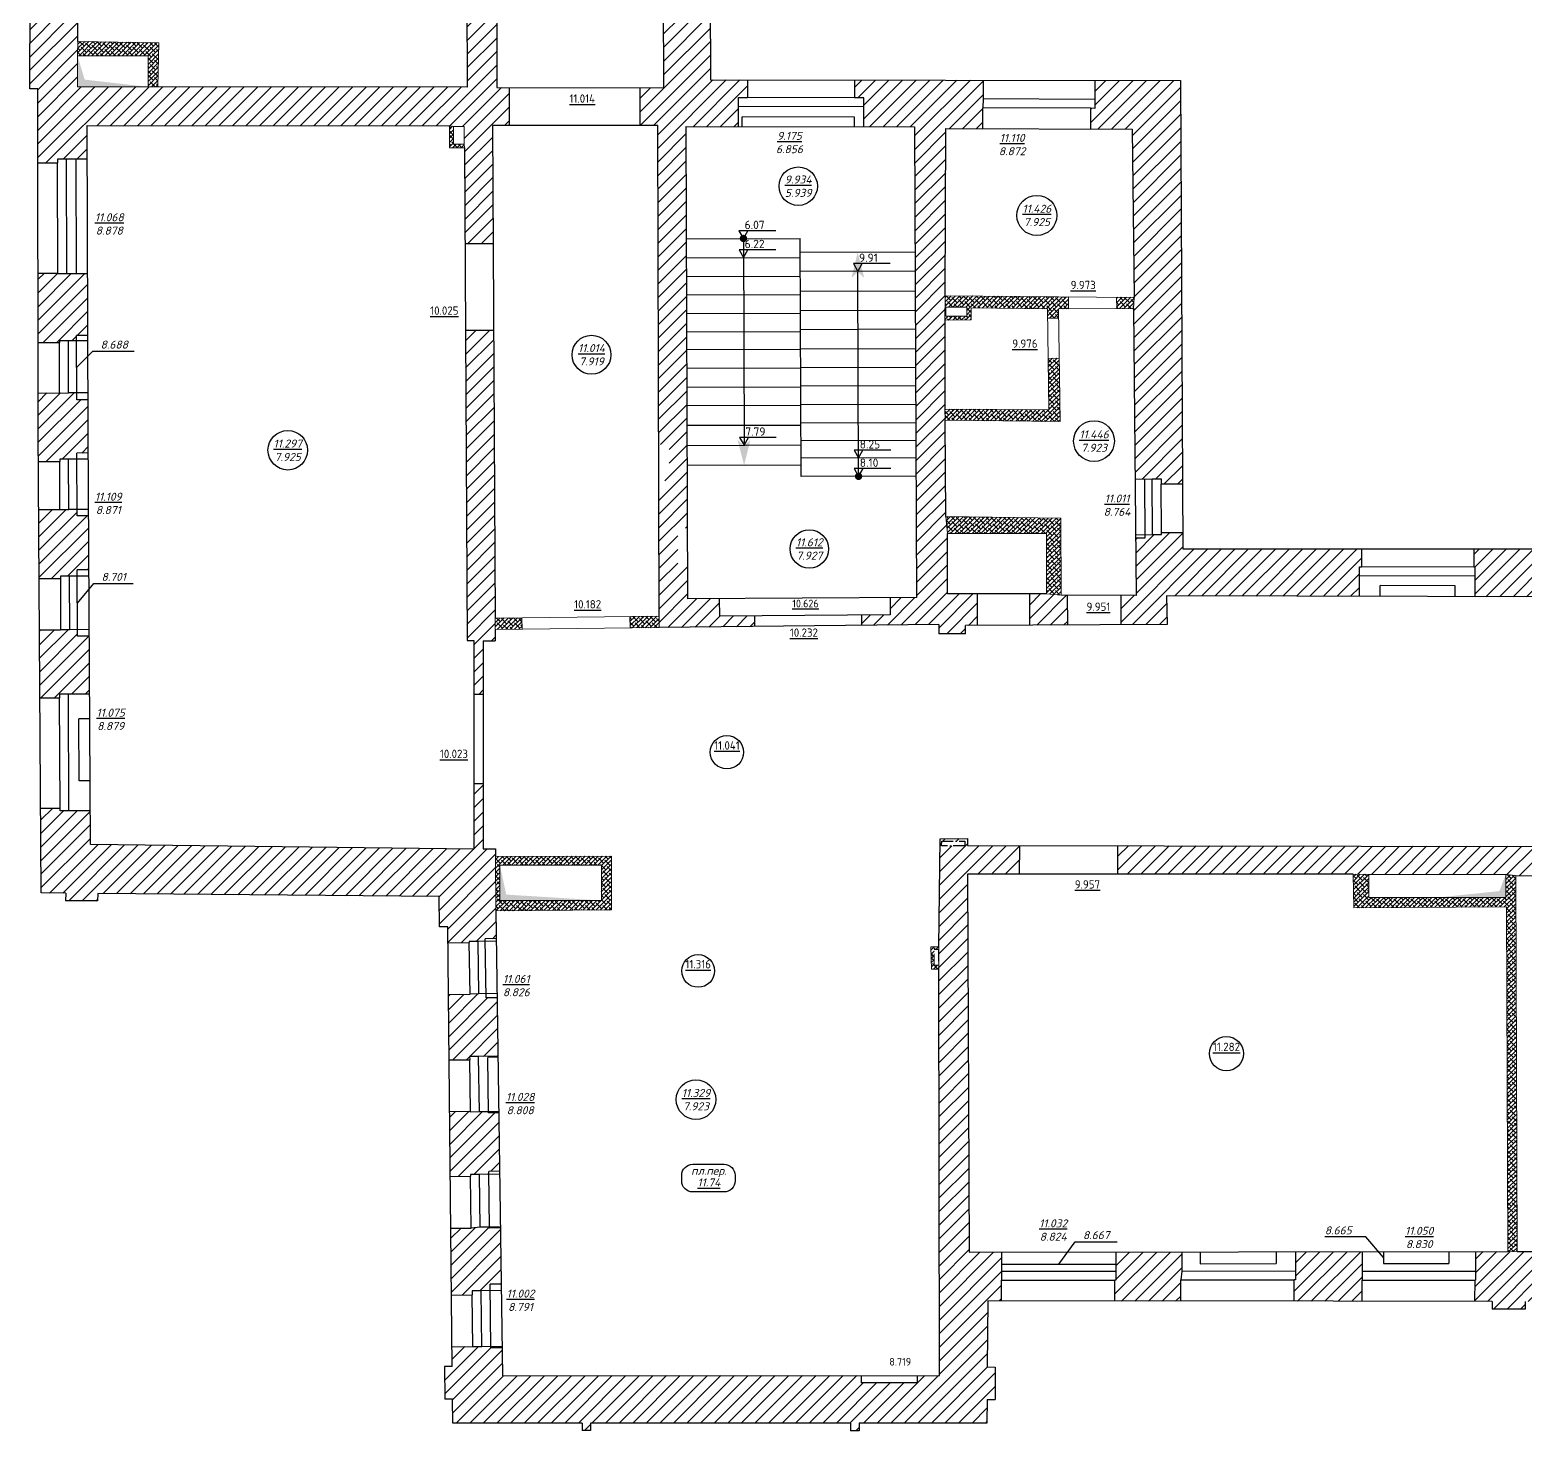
# Model space of a CAD drawing. Header units: millimetres. Extents: x 906648 to 969556, y 1626901 to 1670974.
# Drawn here: x 906648 to 930011, y 1626901 to 1648894 of the extents above; entities that cross this region are included whole.
import ezdxf
from ezdxf.enums import TextEntityAlignment as Align

# ---------------------------------------------------------------- set-up
doc = ezdxf.new("R2010")
doc.units = ezdxf.units.MM
doc.linetypes.add('ACAD_ISO10W100', pattern=[18, 12, -3, 0, -3])
doc.layers.add('демонтаж', color=7, linetype='Continuous', lineweight=9)
for name, color, linetype in [('Контур', 7, 'Continuous'), ('Отметки', 7, 'Continuous'), ('Рама', 121, 'Continuous'), ('Штриховка', 252, 'Continuous')]:
    doc.layers.add(name, color=color, linetype=linetype)
doc.styles.add('CIFRY', font='ROMANT.shx', dxfattribs={"oblique": 15, "height": 125})
doc.styles.add('ISOCPEUR', font='isocpeur.ttf', dxfattribs={"width": 0.95})
doc.dimstyles.new('GENPLAN_isoc', dxfattribs={"dimscale": 0.1, "dimtxt": 1.3, "dimasz": 0.3, "dimexe": 0.4, "dimexo": 0, "dimgap": 0.4, "dimtad": 1, "dimdec": 0, "dimlfac": 1000, "dimzin": 0, "dimtxsty": 'ISOCPEUR', "dimblk1": 'OBLIQUE', "dimblk2": 'OBLIQUE', "dimsah": 1, "dimcen": -1, "dimaunit": 1, "dimadec": 3, "dimazin": 0, "dimtfac": 0.75, "dimtdec": 0, "dimtix": 1, "dimtmove": 1, "dimatfit": 3, "dimldrblk": 'NONE', "dimfxl": 1, "dimtvp": 0.6, "dimarcsym": 0})

# ---------------------------------------------------------------- blocks, each defined once
blk = doc.blocks.new('_Oblique')
at = {"color": 0, "linetype": 'ByBlock', "lineweight": -2}
blk.add_line((-0.5, -0.5), (0.5, 0.5), dxfattribs=at)
blk = doc.blocks.new('S1')
at = {"color": 0, "const_width": 0.75}
blk.add_lwpolyline([(-0.375, 0, 1), (0.375, 0, 1)], format="xyb", close=True, dxfattribs=at)
blk = doc.blocks.new('*U521')
at = {"layer": 'Штриховка'}
blk.add_lwpolyline([(0, 0), (-2.691, -1.8)], dxfattribs=at)
blk.add_solid([(-2.945, -1.969), (-2.561, -1.832), (-2.671, -1.667), (-2.691, -1.8)], dxfattribs=at)
at = {"layer": 'Штриховка', "xscale": 0.07662220042706858, "yscale": 0.07662220042706858, "zscale": 0.07662220042706858, "rotation": 2.321111667442964}
blk.add_blockref('S1', (0, 0), dxfattribs=at)
blk = doc.blocks.new('*U520')
at = {"layer": 'Штриховка'}
blk.add_lwpolyline([(0, 0), (2.652, 1.776)], dxfattribs=at)
blk.add_solid([(2.905, 1.946), (2.522, 1.808), (2.632, 1.643), (2.652, 1.776)], dxfattribs=at)
at = {"layer": 'Штриховка', "xscale": 0.07662220042706859, "yscale": 0.07662220042706859, "zscale": 0.07662220042706859, "rotation": 182.3556666481823}
blk.add_blockref('S1', (0, 0), dxfattribs=at)

msp = doc.modelspace()

# ---------------------------------------------------------------- hatches: boundary and pattern name
at = {"ltscale": 0.03, "true_color": 0xcd2027, "transparency": 33554610}
h = msp.add_hatch(dxfattribs=at)
h.set_pattern_fill('ANSI38', color=242, scale=15)
h.paths.add_polyline_path([(908662, 1648692), (907396, 1648715), (907392, 1648489), (908494, 1648489), (908494, 1648004), (908646, 1648006)])
h = msp.add_hatch(dxfattribs=at)
h.set_pattern_fill('ANSI38', color=242, scale=15)
h.paths.add_polyline_path([(913265, 1647387), (913202, 1647398), (913202, 1647052), (913437, 1647053), (913432, 1647110), (913265, 1647110)])
h = msp.add_hatch(dxfattribs=at)
h.set_pattern_fill('ANSI38', color=242, scale=15)
h.paths.add_polyline_path([(923902, 1644717), (923628, 1644719), (923629, 1644542), (923894, 1644542)])
h.paths.add_polyline_path([(922876, 1644725), (920950, 1644740), (920946, 1644361), (921356, 1644366), (921358, 1644552), (922547, 1644539), (922549, 1644391), (922722, 1644394), (922720, 1644540), (922876, 1644540)])
h.paths.add_polyline_path([(921288, 1644565), (921288, 1644425), (920961, 1644425), (920961, 1644565)], flags=16)
h.paths.add_polyline_path([(922732, 1643767), (922558, 1643764), (922570, 1642960), (920946, 1642972), (920947, 1642798), (922746, 1642777)])
h.paths.add_polyline_path([(922755, 1641266), (920960, 1641294), (920985, 1641027), (922535, 1641027), (922535, 1640084), (922760, 1640066)])
h = msp.add_hatch(dxfattribs=at)
h.set_pattern_fill('ANSI38', color=242, scale=15)
h.paths.add_polyline_path([(914336, 1639713), (913916, 1639708), (913920, 1639531), (914338, 1639536)])
h.paths.add_polyline_path([(916478, 1639737), (916023, 1639732), (916025, 1639554), (916480, 1639559)])
h = msp.add_hatch(dxfattribs=at)
h.set_pattern_fill('ANSI38', color=242, scale=15)
h.paths.add_polyline_path([(915737, 1635990), (913923, 1635982), (913931, 1635135), (915736, 1635149)])
h.paths.add_polyline_path([(915581, 1635850), (915581, 1635297), (913991, 1635297), (913991, 1635850)], flags=16)
h = msp.add_hatch(dxfattribs=at)
h.set_pattern_fill('ANSI38', color=242, scale=15)
h.paths.add_polyline_path([(929865, 1635687), (929710, 1635705), (929710, 1635343), (927571, 1635343), (927571, 1635705), (927325, 1635710), (927335, 1635184), (929721, 1635197), (929741, 1629815), (929885, 1629812)])
h = msp.add_hatch(dxfattribs=at)
h.set_pattern_fill('ANSI38', color=242, scale=15)
h.paths.add_polyline_path([(920849, 1634575), (920727, 1634575), (920735, 1634226), (920852, 1634226)])
h.paths.add_polyline_path([(920777, 1634532), (920846, 1634532), (920846, 1634286), (920777, 1634286)], flags=16)
at = {"layer": 'Штриховка', "ltscale": 0.03}
h = msp.add_hatch(dxfattribs=at)
h.set_pattern_fill('_USER', color=256, scale=150, angle=45, pattern_type=0)
h.set_pattern_definition([(45, (0, 0), (-106.066017, 106.066017), [])])
h.paths.add_polyline_path([(969476, 1656429), (969473, 1657383), (969180, 1657383), (969180, 1657345), (969040, 1657344), (968768, 1657343), (968774, 1655852), (968772, 1655703), (968775, 1654844), (969058, 1654845), (969483, 1654847)])
h.paths.add_polyline_path([(922857, 1640066), (922760, 1640066), (922535, 1640084), (922270, 1640084), (922270, 1639597), (922859, 1639600)])
h.paths.add_polyline_path([(913921, 1661366), (913465, 1661364), (913472, 1657161), (913466, 1657049), (913466, 1656271), (913471, 1656093), (913476, 1650757), (913942, 1650757), (913943, 1656362)])
h.paths.add_polyline_path([(907392, 1657088), (907098, 1657088), (906958, 1657088), (906958, 1657146), (906680, 1657147), (906679, 1655622), (906675, 1654748), (906958, 1654746), (906958, 1654806), (907098, 1654806), (907392, 1654806), (907391, 1656116), (907391, 1656255)])
h.paths.add_polyline_path([(947575, 1636091), (943026, 1636110), (943024, 1635651), (945263, 1635647), (945433, 1635615), (946644, 1635615), (946839, 1635643), (947573, 1635641)])
h.paths.add_polyline_path([(947317, 1629336), (947317, 1629476), (947318, 1629780), (946827, 1629782), (946690, 1629781), (946190, 1629783), (946189, 1629457), (946189, 1629317), (946169, 1629317), (946169, 1629009), (946464, 1629009), (946464, 1628873), (946984, 1628873), (946984, 1629009), (947317, 1629009)])
h.paths.add_polyline_path([(941554, 1629480), (941554, 1629340), (941567, 1629340), (941566, 1629012), (940494, 1629015), (940494, 1629341), (940495, 1629481), (940495, 1629799), (940917, 1629799), (941058, 1629799), (941058, 1629799), (941555, 1629798)])
h.paths.add_polyline_path([(941483, 1636117), (940539, 1636121), (940537, 1635664), (940923, 1635663), (941061, 1635655), (941481, 1635655)])
h.paths.add_polyline_path([(930218, 1629812), (929885, 1629812), (929741, 1629815), (929235, 1629814), (929235, 1629509), (929236, 1629369), (929228, 1629369), (929227, 1629035), (929495, 1629035), (929495, 1628916), (930010, 1628915), (930011, 1629034), (930293, 1629034), (930294, 1629362), (930217, 1629362), (930217, 1629502)])
h.paths.add_polyline_path([(936784, 1636134), (932017, 1636140), (932016, 1635675), (935321, 1635657), (935461, 1635676), (939003, 1635668), (939004, 1636128), (938067, 1636132), (937374, 1636133), (937374, 1635956), (936784, 1635957)])
h.paths.add_polyline_path([(935919, 1629805), (935453, 1629805), (935314, 1629802), (934887, 1629803), (934886, 1629493), (934886, 1629353), (934886, 1629030), (935918, 1629029), (935919, 1629500)])
h.paths.add_polyline_path([(930472, 1636142), (923648, 1636151), (923647, 1635709), (927325, 1635710), (927571, 1635705), (929710, 1635705), (929865, 1635687), (930470, 1635683)])
h.paths.add_polyline_path([(933070, 1640484), (933070, 1640788), (931974, 1640788), (931974, 1640486), (932049, 1640486), (932049, 1640346), (932048, 1640033), (933067, 1640030), (933068, 1640344)])
h.paths.add_polyline_path([(930278, 1640352), (930278, 1640492), (930293, 1640491), (930293, 1640788), (929210, 1640788), (929210, 1640502), (929231, 1640502), (929231, 1640362), (929230, 1640042), (930277, 1640039)])
h.paths.add_polyline_path([(927424, 1640508), (927456, 1640508), (927456, 1640788), (924664, 1640788), (924663, 1641040), (924331, 1641038), (924331, 1641012), (924191, 1641011), (924075, 1641010), (924075, 1640963), (923925, 1640962), (923933, 1640060), (923700, 1640061), (923698, 1639604), (924420, 1639607), (924409, 1640057), (927423, 1640047), (927424, 1640368)])
h.paths.add_polyline_path([(920960, 1641294), (920947, 1642798), (920946, 1642972), (920946, 1644361), (920950, 1644740), (920960, 1647355), (921539, 1647352), (921540, 1647676), (921541, 1647816), (921541, 1648107), (919533, 1648109), (919532, 1647834), (919679, 1647834), (919679, 1647694), (919678, 1647380), (920472, 1647378), (920503, 1640029), (920089, 1640027), (920091, 1639757), (919645, 1639754), (919646, 1639594), (920849, 1639607), (920849, 1639464), (921267, 1639464), (921267, 1639592), (921457, 1639593), (921457, 1640084), (920985, 1640084), (920985, 1641027)])
h.paths.add_polyline_path([(924626, 1648102), (923290, 1648104), (923289, 1647808), (923288, 1647668), (923227, 1647669), (923226, 1647344), (923873, 1647341), (923902, 1644717), (923894, 1644542), (923917, 1641879), (924067, 1641880), (924184, 1641881), (924324, 1641882), (924324, 1641797), (924659, 1641799)])
h.paths.add_polyline_path([(917719, 1647838), (917862, 1647838), (917863, 1648112), (917285, 1648113), (917279, 1649108), (916969, 1649106), (916969, 1649073), (916829, 1649073), (916550, 1649072), (916552, 1647987), (916185, 1647989), (916184, 1647399), (916462, 1647399), (916473, 1642417), (916635, 1642417), (916635, 1641981), (916570, 1641981), (916571, 1641658), (916474, 1641658), (916478, 1639737), (916480, 1639559), (917975, 1639576), (917974, 1639744), (917421, 1639740), (917420, 1640010), (916926, 1640007), (916924, 1640534), (916773, 1640534), (916771, 1641113), (916922, 1641113), (916903, 1647386), (917718, 1647385), (917718, 1647698)])
h.paths.add_polyline_path([(913894, 1644204), (913453, 1644202), (913479, 1639357), (913586, 1639357), (913585, 1638521), (913731, 1638521), (913731, 1639354), (913920, 1639354), (913920, 1639531), (913916, 1639708)])
h.paths.add_polyline_path([(914141, 1647995), (913942, 1647995), (913942, 1649379), (913478, 1649379), (913479, 1648002), (908646, 1648006), (907392, 1648004), (907398, 1648715), (907398, 1649129), (907099, 1649129), (906959, 1649129), (906959, 1649154), (906653, 1649155), (906648, 1647974), (906770, 1647973), (906772, 1646816), (907080, 1646817), (907080, 1646875), (907220, 1646875), (907546, 1646876), (907544, 1647402), (913202, 1647398), (913265, 1647387), (913432, 1647387), (913432, 1647110), (913437, 1647053), (913445, 1645558), (913888, 1645560), (913879, 1647403), (914140, 1647403)])
h.paths.add_polyline_path([(907551, 1645086), (907225, 1645085), (907085, 1645085), (907085, 1645095), (906774, 1645094), (906776, 1644013), (907109, 1644014), (907109, 1644038), (907249, 1644038), (907378, 1644038), (907377, 1644120), (907554, 1644120)])
h.paths.add_polyline_path([(907558, 1643118), (907381, 1643117), (907380, 1643224), (907251, 1643224), (906777, 1643223), (906778, 1642648), (906781, 1642152), (907114, 1642154), (907114, 1642189), (907254, 1642189), (907382, 1642190), (907382, 1642285), (907561, 1642286), (907559, 1642637)])
h.paths.add_polyline_path([(907576, 1639427), (907394, 1639426), (907394, 1639526), (907268, 1639526), (907128, 1639525), (906797, 1639523), (906804, 1638462), (907110, 1638464), (907110, 1638518), (907250, 1638518), (907581, 1638520)])
h.paths.add_polyline_path([(913923, 1635982), (913923, 1636103), (913730, 1636103), (913730, 1637125), (913584, 1637125), (913583, 1636100), (907594, 1636170), (907591, 1636697), (907259, 1636696), (907119, 1636695), (907119, 1636740), (906814, 1636738), (906822, 1635415), (907208, 1635412), (907207, 1635294), (907707, 1635290), (907708, 1635407), (913044, 1635359), (913049, 1634887), (913181, 1634888), (913184, 1634635), (913513, 1634639), (913513, 1634655), (913653, 1634657), (913763, 1634659), (913763, 1634699), (913937, 1634701), (913931, 1635135)])
h.paths.add_polyline_path([(913950, 1633777), (913775, 1633775), (913774, 1633840), (913664, 1633838), (913525, 1633832), (913191, 1633829), (913201, 1632806), (913520, 1632809), (913519, 1632858), (913659, 1632860), (913962, 1632864)], flags=17)
h.paths.add_polyline_path([(913975, 1631983), (913813, 1631980), (913674, 1631993), (913531, 1631991), (913531, 1632005), (913209, 1632002), (913218, 1630988), (913534, 1630991), (913534, 1631015), (913674, 1631017), (913819, 1631019), (913818, 1631067), (913987, 1631069)], flags=17)
h.paths.add_polyline_path([(913999, 1630183), (913830, 1630181), (913685, 1630193), (913545, 1630182), (913226, 1630179), (913236, 1629133), (913560, 1629136), (913559, 1629200), (913699, 1629202), (913841, 1629204), (913840, 1629303), (914012, 1629305)], flags=17)
h.paths.add_polyline_path([(917255, 1653126), (916965, 1653124), (916965, 1653077), (916825, 1653077), (916540, 1653076), (916545, 1650812), (916824, 1650813), (916964, 1650808), (917269, 1650809)])
h.paths.add_polyline_path([(917237, 1657130), (916955, 1657129), (916955, 1657093), (916815, 1657093), (916530, 1657092), (916536, 1654837), (916821, 1654838), (916961, 1654838), (916961, 1654802), (917245, 1654804), (917239, 1655802)])
h.paths.add_polyline_path([(917233, 1660954), (917231, 1661152), (916945, 1661150), (916945, 1661129), (916805, 1661128), (916520, 1661128), (916526, 1658830), (916811, 1658831), (916951, 1658831), (916951, 1658807), (917235, 1658808)])
h.paths.add_polyline_path([(917187, 1666884), (917180, 1670844), (915689, 1670861), (915686, 1670567), (915741, 1670567), (915740, 1670427), (915737, 1670133), (916466, 1670126), (916498, 1664456), (916499, 1664245), (916088, 1664253), (915549, 1664259), (915541, 1663793), (916513, 1663775), (916516, 1662880), (916801, 1662881), (916941, 1662881), (916941, 1662850), (917218, 1662852)])
h.paths.add_polyline_path([(914230, 1670581), (914272, 1670581), (914275, 1670876), (912895, 1670892), (912675, 1670893), (912673, 1670596), (912767, 1670595), (912766, 1670455), (912763, 1670161), (914226, 1670147), (914229, 1670441)])
h.paths.add_polyline_path([(911257, 1670610), (911274, 1670610), (911276, 1670902), (909680, 1670912), (909678, 1670620), (909739, 1670619), (909738, 1670479), (909735, 1670190), (911253, 1670176), (911256, 1670470)], flags=17)
h.paths.add_polyline_path([(908233, 1670633), (908250, 1670633), (908252, 1670921), (906707, 1670930), (906686, 1663368), (906686, 1662830), (906963, 1662830), (906963, 1662896), (907103, 1662896), (907397, 1662896), (907398, 1663880), (913178, 1663815), (913462, 1663815), (913462, 1663609), (913463, 1662702), (913915, 1662704), (913910, 1663822), (914151, 1663818), (914159, 1664275), (909057, 1664332), (908923, 1664345), (907410, 1664345), (907410, 1664736), (907399, 1664864), (907405, 1669057), (907259, 1669057), (907261, 1670212), (907406, 1670212), (908229, 1670204), (908232, 1670493)])
h.paths.add_polyline_path([(907396, 1661134), (907102, 1661134), (906962, 1661134), (906962, 1661215), (906684, 1661215), (906682, 1658788), (906960, 1658787), (906960, 1658840), (907100, 1658840), (907394, 1658840)])
h.paths.add_polyline_path([(907394, 1653061), (907100, 1653061), (906960, 1653061), (906960, 1653096), (906669, 1653097), (906660, 1650795), (906957, 1650794), (906957, 1650874), (907097, 1650874), (907396, 1650874)])
h.paths.add_polyline_path([(959749, 1653081), (959464, 1653080), (959020, 1653079), (959025, 1650885), (959319, 1650886), (959459, 1650888), (959755, 1650888)])
h.paths.add_polyline_path([(959738, 1657136), (959459, 1657135), (959011, 1657134), (959016, 1654827), (959459, 1654828), (959744, 1654829)])
h.paths.add_polyline_path([(959726, 1661156), (959418, 1661155), (959278, 1661151), (959004, 1661151), (959006, 1659479), (959007, 1658835), (959454, 1658836), (959733, 1658837)])
h.paths.add_polyline_path([(959707, 1670161), (960493, 1670160), (960493, 1670510), (960493, 1670650), (960502, 1670650), (960503, 1670967), (958995, 1670974), (959003, 1662822), (959274, 1662822), (959273, 1662885), (959413, 1662885), (959721, 1662886), (959718, 1663897), (960543, 1663892), (960547, 1664348), (959724, 1664358)])
h.paths.add_polyline_path([(963547, 1670954), (961946, 1670961), (961944, 1670648), (961975, 1670648), (961975, 1670508), (961975, 1670159), (963532, 1670158), (963532, 1670485), (963532, 1670625), (963546, 1670625)])
h.paths.add_polyline_path([(966578, 1670940), (964945, 1670947), (964944, 1670624), (964998, 1670624), (964998, 1670484), (964998, 1670157), (966576, 1670155), (966576, 1670482)])
h.paths.add_polyline_path([(969410, 1670927), (968044, 1670933), (968042, 1670481), (968042, 1670154), (968688, 1670154), (968724, 1664534), (968726, 1664253), (968318, 1664258), (961892, 1664332), (961889, 1663882), (962277, 1663879), (962283, 1662154), (962429, 1662155), (962431, 1661606), (962285, 1661605), (962296, 1658654), (962757, 1658655), (962738, 1663853), (965951, 1663825), (967812, 1663807), (968741, 1663799), (968742, 1663383), (969015, 1663384), (969155, 1663394), (969455, 1663394), (969453, 1663965)])
h.paths.add_polyline_path([(969460, 1661689), (969162, 1661688), (969162, 1661649), (969022, 1661648), (968750, 1661647), (968761, 1659072), (969033, 1659073), (969468, 1659074)])
h.paths.add_polyline_path([(969490, 1653177), (969204, 1653176), (969204, 1653052), (969064, 1653051), (968782, 1653050), (968790, 1650802), (969081, 1650803), (969221, 1650803), (969221, 1650759), (969501, 1650760)])
h.paths.add_polyline_path([(907566, 1641307), (907387, 1641306), (907386, 1641405), (907258, 1641404), (906786, 1641401), (906792, 1640326), (907124, 1640328), (907124, 1640362), (907264, 1640362), (907389, 1640363), (907389, 1640460), (907571, 1640461)])
h.paths.add_polyline_path([(960244, 1640004), (959868, 1639997), (959892, 1641471), (959901, 1641889), (959910, 1647342), (960297, 1647345), (960299, 1647949), (959763, 1647950), (959760, 1649086), (959464, 1649085), (959324, 1649085), (959029, 1649084), (959031, 1648099), (958549, 1648100), (958549, 1647793), (958607, 1647793), (958607, 1647653), (958607, 1647377), (959461, 1647377), (959439, 1641175), (959620, 1641174), (959618, 1640656), (959438, 1640657), (959437, 1640372), (959313, 1640372), (959329, 1639988), (959016, 1639984), (959019, 1639718), (958444, 1639711), (958446, 1639552), (960249, 1639573)])
h.paths.add_polyline_path([(956602, 1647793), (956685, 1647793), (956685, 1648101), (954625, 1648102), (954624, 1647777), (954677, 1647777), (954678, 1647637), (954678, 1647339), (955366, 1647340), (955404, 1643714), (955409, 1643211), (955429, 1641076), (955402, 1640879), (955402, 1639971), (953971, 1639971), (953750, 1639938), (953624, 1639941), (953626, 1639494), (955259, 1639502), (955259, 1639373), (955684, 1639373), (955684, 1639519), (956756, 1639531), (956754, 1639691), (956233, 1639685), (956230, 1639951), (955906, 1639947), (955844, 1645717), (955816, 1645720), (955804, 1647377), (956602, 1647377), (956602, 1647653)])
h.paths.add_polyline_path([(952989, 1647634), (952992, 1647774), (952992, 1648103), (951620, 1648104), (951685, 1641788), (951976, 1641791), (952116, 1641794), (952278, 1641794), (952278, 1641882), (952430, 1641882), (952425, 1643539), (952424, 1643717), (952418, 1645691), (952242, 1645690), (952238, 1646867), (952414, 1646867), (952412, 1647335), (952989, 1647336)])
h.paths.add_polyline_path([(952433, 1640952), (952119, 1640951), (951979, 1640951), (951979, 1640984), (951693, 1640981), (951696, 1640737), (948874, 1640748), (948873, 1640443), (948923, 1640443), (948923, 1640303), (948922, 1639985), (951685, 1639978), (951683, 1639484), (952803, 1639489), (952800, 1639961), (952437, 1639970)])
h.paths.add_polyline_path([(947141, 1640754), (946057, 1640758), (946056, 1640450), (946129, 1640450), (946129, 1640310), (946128, 1639991), (947139, 1639989), (947140, 1640307)])
h.paths.add_polyline_path([(944342, 1640314), (944342, 1640454), (944342, 1640454), (944343, 1640765), (943277, 1640768), (943276, 1640448), (943273, 1640308), (943272, 1639999), (943810, 1639997), (944341, 1639996)])
h.paths.add_polyline_path([(941514, 1640775), (940433, 1640779), (940432, 1640462), (940472, 1640462), (940472, 1640322), (940471, 1640007), (941489, 1640004), (941490, 1640314), (941490, 1640454)])
h.paths.add_polyline_path([(938703, 1640468), (938704, 1640785), (937992, 1640788), (937617, 1640788), (937617, 1640471), (937664, 1640471), (937664, 1640331), (937663, 1640016), (938699, 1640013), (938700, 1640328)])
h.paths.add_polyline_path([(935866, 1640336), (935864, 1640476), (935864, 1640788), (934807, 1640788), (934807, 1640479), (934860, 1640478), (934860, 1640338), (934859, 1640025), (935865, 1640021)])
h.paths.add_polyline_path([(944396, 1629789), (943340, 1629792), (943339, 1629475), (943339, 1629335), (943332, 1629007), (943435, 1629006), (944420, 1629007), (944420, 1629323), (944394, 1629323), (944395, 1629463)])
h.paths.add_polyline_path([(938718, 1629801), (937715, 1629803), (937715, 1629498), (937714, 1629027), (937930, 1629027), (937930, 1628898), (938463, 1628897), (938463, 1629021), (938717, 1629020), (938718, 1629343), (938718, 1629483)])
h.paths.add_polyline_path([(950059, 1629470), (950060, 1629771), (948988, 1629774), (948987, 1629471), (949009, 1629331), (949009, 1629011), (950059, 1629011)])
h.paths.add_polyline_path([(952827, 1629467), (952876, 1629467), (952877, 1629761), (951730, 1629765), (951729, 1629464), (951729, 1629013), (952827, 1629013), (952826, 1629327)], flags=17)
h.paths.add_polyline_path([(955659, 1635386), (955871, 1635386), (955871, 1635737), (955653, 1635737), (955658, 1636179), (955220, 1636189), (955220, 1636057), (949113, 1636084), (949111, 1635636), (954027, 1635622), (955182, 1635615), (955182, 1635233), (955215, 1635121), (955271, 1629754), (954560, 1629756), (954559, 1629461), (954596, 1629461), (954596, 1629321), (954596, 1629015), (954858, 1629015), (954858, 1628881), (954983, 1628883), (954999, 1627917), (954867, 1627915), (954876, 1627392), (955008, 1627394), (955015, 1627021), (956954, 1627008), (956953, 1626902), (957097, 1626901), (957097, 1627007), (961181, 1626978), (961181, 1626903), (961316, 1626902), (961316, 1626978), (963291, 1626964), (963289, 1627331), (963433, 1627332), (963430, 1627874), (963286, 1627873), (963284, 1628177), (962847, 1628175), (962705, 1628174), (962705, 1628157), (962527, 1628156), (962530, 1627711), (957776, 1627735), (957775, 1627620), (956244, 1627628), (956245, 1627743), (955717, 1627746)])
h.paths.add_polyline_path([(955676, 1635466), (955676, 1635682), (955827, 1635682), (955827, 1635466)], flags=16)
h.paths.add_polyline_path([(963274, 1630029), (962971, 1630028), (962971, 1630000), (962831, 1629999), (962686, 1629998), (962686, 1629988), (962515, 1629987), (962521, 1629023), (962700, 1629024), (962841, 1629009), (962981, 1629006), (963279, 1629008)], flags=17)
h.paths.add_polyline_path([(963264, 1631863), (962946, 1631861), (962946, 1631826), (962806, 1631825), (962502, 1631823), (962509, 1630835), (962825, 1630837), (963269, 1630840)], flags=17)
h.paths.add_polyline_path([(963254, 1633692), (962784, 1633689), (962658, 1633688), (962659, 1633593), (962490, 1633592), (962496, 1632735), (962667, 1632736), (962800, 1632706), (962940, 1632707), (962941, 1632652), (963260, 1632654)], flags=17)
h.paths.add_polyline_path([(969552, 1636585), (969107, 1636583), (968790, 1636581), (968794, 1636118), (962987, 1636081), (962974, 1637017), (962807, 1637015), (962821, 1636085), (962468, 1636088), (962477, 1635846), (962476, 1635714), (962484, 1634543), (962653, 1634544), (962779, 1634532), (963249, 1634534), (963248, 1634755), (963369, 1634756), (963366, 1635279), (963245, 1635279), (963245, 1635355), (968675, 1635387), (968676, 1635249), (969201, 1635252), (969200, 1635390), (969556, 1635392)])
h.paths.add_polyline_path([(969542, 1639412), (969229, 1639411), (969230, 1639383), (969090, 1639382), (968990, 1639381), (968991, 1639315), (968769, 1639313), (968777, 1638380), (969094, 1638382), (969234, 1638384), (969234, 1638328), (969546, 1638329)])
h.paths.add_polyline_path([(969536, 1641236), (969224, 1641235), (969224, 1641190), (969084, 1641188), (968976, 1641188), (968977, 1641120), (968756, 1641118), (968762, 1640267), (968983, 1640269), (968984, 1640203), (969083, 1640204), (969223, 1640205), (969224, 1640176), (969540, 1640177)])
h.paths.add_polyline_path([(969530, 1643084), (969188, 1643083), (969188, 1643051), (969048, 1643051), (968746, 1643050), (968746, 1642420), (968748, 1642137), (968969, 1642138), (968970, 1642059), (969078, 1642060), (969533, 1642061)])
h.paths.add_polyline_path([(969523, 1644984), (969214, 1644983), (969214, 1644937), (969074, 1644937), (968748, 1644937), (968747, 1643911), (969045, 1643912), (969185, 1643913), (969185, 1643890), (969527, 1643891)])
h.paths.add_polyline_path([(969512, 1648123), (969508, 1649142), (969227, 1649141), (969227, 1649059), (969087, 1649058), (968796, 1649057), (968800, 1647937), (962772, 1647946), (962771, 1649365), (962329, 1649364), (962334, 1647944), (962172, 1647944), (962176, 1647358), (962513, 1647361), (962512, 1647208), (962963, 1647206), (962963, 1647231), (962963, 1647347), (963153, 1647347), (966040, 1647343), (966220, 1647384), (968730, 1647384), (968730, 1646934), (968749, 1646747), (968749, 1646744), (969075, 1646744), (969215, 1646738), (969517, 1646739)])
h.paths.add_polyline_path([(962958, 1645887), (962506, 1645889), (962485, 1641912), (962495, 1641499), (962503, 1640042), (961948, 1640032), (961953, 1639593), (962768, 1639603), (962787, 1638366), (962955, 1638368), (962943, 1639241), (962938, 1639637)])
h.paths.add_polyline_path([(921604, 1627502), (921728, 1627501), (921732, 1628011), (921608, 1628012), (921615, 1629044), (921831, 1629043), (921831, 1629366), (921829, 1629506), (921829, 1629803), (921324, 1629802), (921296, 1635709), (922113, 1635709), (922114, 1636152), (921299, 1636154), (921299, 1636264), (920872, 1636260), (920849, 1634575), (920852, 1634226), (920861, 1627879), (920512, 1627879), (920512, 1627764), (919639, 1627763), (919639, 1627878), (914031, 1627875), (914025, 1628312), (913853, 1628310), (913711, 1628328), (913571, 1628326), (913571, 1628330), (913244, 1628327), (913247, 1628019), (913128, 1628017), (913133, 1627507), (913252, 1627508), (913255, 1627132), (915275, 1627133), (915276, 1627019), (915409, 1627019), (915409, 1627133), (919471, 1627134), (919471, 1627015), (919606, 1627015), (919606, 1627134), (921601, 1627134)])
h.paths.add_polyline_path([(920894, 1636150), (920896, 1636223), (921256, 1636226), (921256, 1636150)], flags=16)
h.paths.add_polyline_path([(924645, 1629510), (924645, 1629807), (923616, 1629805), (923616, 1629508), (923617, 1629368), (923602, 1629368), (923601, 1629041), (924629, 1629040), (924630, 1629370)])
h.paths.add_polyline_path([(927466, 1629812), (926422, 1629810), (926422, 1629513), (926423, 1629373), (926403, 1629373), (926403, 1629038), (927012, 1629037), (927466, 1629037), (927466, 1629366), (927467, 1629366), (927467, 1629506)])
h.paths.add_polyline_path([(933100, 1629338), (933100, 1629031), (932072, 1629032), (932073, 1629359), (932072, 1629359), (932073, 1629499), (932073, 1629808), (933101, 1629806), (933100, 1629497)])
h.paths.add_polyline_path([(962301, 1657288), (962762, 1657289), (962769, 1650704), (962324, 1650703)])

# ---------------------------------------------------------------- linework, layer by layer
at = {"layer": 'демонтаж', "ltscale": 0.03}
for p, q in [((907392, 1648489), (907396, 1648715)), ((908494, 1648004), (908646, 1648006)), ((913202, 1647398), (913265, 1647387)), ((913432, 1647110), (913437, 1647053)), ((920950, 1644740), (920946, 1644361)), ((923902, 1644717), (923894, 1644542)), ((920946, 1642972), (920947, 1642798)), ((920960, 1641294), (920985, 1641027)), ((922535, 1640084), (922760, 1640066)), ((913916, 1639708), (913920, 1639531)), ((916480, 1639559), (913920, 1639531)), ((916478, 1639737), (916480, 1639559)), ((913923, 1635982), (913931, 1635135)), ((927325, 1635710), (927571, 1635705)), ((929710, 1635705), (929865, 1635687)), ((920849, 1634575), (920852, 1634226)), ((929741, 1629815), (929885, 1629812))]:
    msp.add_line(p, q, dxfattribs=at)
at = {"layer": 'демонтаж', "ltscale": 15}
for p, q in [((908662, 1648692), (907398, 1648715)), ((908646, 1648006), (908662, 1648692)), ((913202, 1647052), (913202, 1647398)), ((913202, 1647052), (913437, 1647053)), ((923902, 1644717), (920950, 1644740)), ((922876, 1644725), (922876, 1644540)), ((923628, 1644719), (923629, 1644542)), ((921356, 1644366), (921358, 1644552)), ((922547, 1644539), (921358, 1644552)), ((922570, 1642960), (922547, 1644539)), ((922720, 1644540), (923894, 1644542)), ((922746, 1642777), (922720, 1644540)), ((920946, 1644361), (921356, 1644366)), ((922549, 1644391), (922722, 1644394)), ((922558, 1643764), (922732, 1643767)), ((920946, 1642972), (922570, 1642960)), ((920947, 1642798), (922746, 1642777)), ((922755, 1641266), (920960, 1641294)), ((922760, 1640066), (922755, 1641266)), ((920985, 1641027), (922535, 1641027)), ((922535, 1641027), (922535, 1640084)), ((916478, 1639737), (913916, 1639708)), ((914336, 1639713), (914338, 1639536)), ((916023, 1639732), (916025, 1639554)), ((913923, 1635982), (915737, 1635990)), ((915737, 1635990), (915736, 1635149)), ((927335, 1635184), (927325, 1635710)), ((929885, 1629812), (929865, 1635687)), ((915736, 1635149), (913931, 1635135)), ((929721, 1635197), (927335, 1635184)), ((929741, 1629815), (929721, 1635197)), ((920735, 1634226), (920727, 1634575)), ((920727, 1634575), (920849, 1634575)), ((920735, 1634226), (920852, 1634226))]:
    msp.add_line(p, q, dxfattribs=at)
for points in [[(907392, 1648489), (908494, 1648489), (908494, 1648004), (907392, 1648004)], [(913265, 1647387), (913432, 1647387), (913432, 1647110), (913265, 1647110)], [(920961, 1644565), (921288, 1644565), (921288, 1644425), (920961, 1644425)], [(913991, 1635850), (915581, 1635850), (915581, 1635297), (913991, 1635297)], [(927571, 1635705), (929710, 1635705), (929710, 1635343), (927571, 1635343)]]:
    msp.add_lwpolyline(points, close=True, dxfattribs=at)
at = {"layer": 'демонтаж', "linetype": 'ACAD_ISO10W100', "ltscale": 15}
msp.add_lwpolyline([(920777, 1634532), (920846, 1634532), (920846, 1634286), (920777, 1634286)], close=True, dxfattribs=at)
at = {"layer": 'Контур', "ltscale": 15}
for p, q in [((916552, 1647987), (916513, 1663775)), ((913943, 1656362), (913942, 1647995)), ((907398, 1648715), (907391, 1656116)), ((913471, 1656093), (913479, 1648002)), ((917239, 1655802), (917285, 1648113)), ((906648, 1647974), (906679, 1655622)), ((906770, 1647973), (906648, 1647974)), ((906778, 1642648), (906770, 1647973)), ((913479, 1648002), (908646, 1648006)), ((913942, 1647995), (916552, 1647987)), ((914140, 1647403), (914141, 1647995)), ((916184, 1647399), (916185, 1647989)), ((917285, 1648113), (924626, 1648102)), ((917863, 1648112), (917862, 1647838)), ((919533, 1648109), (919532, 1647834)), ((921541, 1648107), (921541, 1647816)), ((923290, 1648104), (923289, 1647808)), ((924626, 1648102), (924664, 1640788)), ((917718, 1647698), (917719, 1647838)), ((917719, 1647838), (917862, 1647838)), ((919679, 1647834), (919532, 1647834)), ((919679, 1647694), (919679, 1647834)), ((921541, 1647816), (921540, 1647676)), ((923289, 1647808), (923288, 1647668)), ((917718, 1647385), (917718, 1647698)), ((917779, 1647385), (917779, 1647537)), ((919533, 1647533), (917779, 1647537)), ((919533, 1647381), (919533, 1647533)), ((919678, 1647380), (919679, 1647694)), ((921539, 1647352), (921540, 1647676)), ((923226, 1647344), (923227, 1647669)), ((923288, 1647668), (923227, 1647669)), ((907559, 1642637), (907544, 1647402)), ((907544, 1647402), (913202, 1647398)), ((916462, 1647399), (913879, 1647403)), ((913879, 1647403), (913916, 1639708)), ((916478, 1639737), (916462, 1647399)), ((916926, 1640007), (916903, 1647386)), ((916903, 1647386), (920472, 1647378)), ((920472, 1647378), (920503, 1640029)), ((920950, 1644740), (920960, 1647355)), ((920960, 1647355), (923873, 1647341)), ((923873, 1647341), (923902, 1644717)), ((913437, 1647053), (913479, 1639357)), ((906772, 1646816), (907080, 1646817)), ((907220, 1646875), (907080, 1646875)), ((907080, 1646875), (907080, 1646817)), ((907546, 1646876), (907220, 1646875)), ((907374, 1645085), (907369, 1646876)), ((913445, 1645558), (913888, 1645560)), ((906774, 1645094), (907085, 1645095)), ((907085, 1645085), (907085, 1645095)), ((907225, 1645085), (907085, 1645085)), ((907551, 1645086), (907225, 1645085)), ((923894, 1644542), (923933, 1640060)), ((920946, 1644361), (920946, 1642972)), ((906776, 1644013), (907109, 1644014)), ((907249, 1644038), (907109, 1644038)), ((907109, 1644038), (907109, 1644014)), ((907555, 1644039), (907249, 1644038)), ((907554, 1644120), (907377, 1644120)), ((907381, 1643117), (907377, 1644120)), ((913453, 1644202), (913894, 1644204)), ((906777, 1643223), (907251, 1643224)), ((907557, 1643225), (907251, 1643224)), ((907558, 1643118), (907381, 1643117)), ((906822, 1635415), (906778, 1642648)), ((907594, 1636170), (907559, 1642637)), ((920960, 1641294), (920947, 1642798)), ((906781, 1642152), (907114, 1642154)), ((907254, 1642189), (907114, 1642189)), ((907114, 1642189), (907114, 1642154)), ((907561, 1642191), (907254, 1642189)), ((907561, 1642286), (907382, 1642285)), ((907387, 1641306), (907382, 1642285)), ((923917, 1641879), (924184, 1641881)), ((923917, 1641879), (924067, 1641880)), ((924075, 1640963), (924067, 1641880)), ((924184, 1641881), (924324, 1641882)), ((924324, 1641882), (924324, 1641797)), ((924659, 1641799), (924324, 1641797)), ((906786, 1641401), (907258, 1641404)), ((907566, 1641406), (907258, 1641404)), ((907566, 1641307), (907387, 1641306)), ((920985, 1640084), (920985, 1641027)), ((923925, 1641008), (924191, 1641011)), ((923925, 1640962), (924075, 1640963)), ((924191, 1641011), (924331, 1641012)), ((924663, 1641040), (924331, 1641038)), ((924331, 1641012), (924331, 1641038)), ((924664, 1640788), (937992, 1640788)), ((927456, 1640788), (927456, 1640508)), ((929210, 1640788), (929210, 1640502)), ((927424, 1640368), (927424, 1640508)), ((927424, 1640508), (927456, 1640508)), ((929231, 1640502), (929210, 1640502)), ((929231, 1640362), (929231, 1640502)), ((906792, 1640326), (907124, 1640328)), ((907264, 1640362), (907124, 1640362)), ((907124, 1640362), (907124, 1640328)), ((907571, 1640364), (907264, 1640362)), ((907571, 1640461), (907389, 1640460)), ((907394, 1639426), (907389, 1640460)), ((927423, 1640047), (927424, 1640368)), ((929230, 1640042), (929231, 1640362)), ((920503, 1640029), (916926, 1640007)), ((920089, 1640027), (920091, 1639757)), ((922535, 1640084), (920985, 1640084)), ((921457, 1639593), (921457, 1640084)), ((922270, 1639597), (922270, 1640084)), ((923933, 1640060), (922760, 1640066)), ((922857, 1640066), (922859, 1639600)), ((923698, 1639604), (923700, 1640061)), ((943810, 1639997), (924409, 1640057)), ((924409, 1640057), (924420, 1639607)), ((927744, 1640046), (927745, 1640216)), ((928918, 1640212), (927745, 1640216)), ((928918, 1640043), (928918, 1640212)), ((917420, 1640010), (917421, 1639740)), ((920849, 1639607), (916480, 1639559)), ((920091, 1639757), (917421, 1639740)), ((917975, 1639576), (917974, 1639744)), ((919646, 1639594), (919645, 1639754)), ((920849, 1639607), (920849, 1639464)), ((924420, 1639607), (921267, 1639592)), ((921267, 1639464), (921267, 1639592)), ((906797, 1639523), (907128, 1639525)), ((907268, 1639526), (907128, 1639525)), ((907576, 1639527), (907268, 1639526)), ((907576, 1639427), (907394, 1639426)), ((913479, 1639357), (913586, 1639357)), ((913586, 1639357), (913583, 1636100)), ((913731, 1639354), (913730, 1636103)), ((913731, 1639354), (913920, 1639354)), ((913920, 1639531), (913920, 1639354)), ((921267, 1639464), (920849, 1639464)), ((906804, 1638462), (907110, 1638464)), ((907250, 1638518), (907110, 1638518)), ((907110, 1638518), (907110, 1638464)), ((907581, 1638520), (907250, 1638518)), ((913585, 1638521), (913731, 1638521)), ((907583, 1638134), (907413, 1638133)), ((907418, 1637166), (907413, 1638133)), ((907588, 1637167), (907418, 1637166)), ((913584, 1637125), (913730, 1637125)), ((906814, 1636738), (907119, 1636740)), ((907119, 1636695), (907119, 1636740)), ((907259, 1636696), (907119, 1636695)), ((907591, 1636697), (907259, 1636696)), ((913583, 1636100), (907594, 1636170)), ((913730, 1636103), (913923, 1636103)), ((913923, 1636103), (913923, 1635982)), ((920849, 1634575), (920872, 1636260)), ((920872, 1636260), (921299, 1636264)), ((921299, 1636264), (921299, 1636154)), ((921299, 1636154), (938067, 1636132)), ((922113, 1635709), (922114, 1636152)), ((923647, 1635709), (923648, 1636151)), ((927325, 1635710), (921296, 1635709)), ((921296, 1635709), (921324, 1629802)), ((929865, 1635687), (935321, 1635657)), ((907208, 1635412), (906822, 1635415)), ((907208, 1635412), (907207, 1635294)), ((907708, 1635407), (907707, 1635290)), ((913044, 1635359), (907708, 1635407)), ((913049, 1634887), (913044, 1635359)), ((907707, 1635290), (907207, 1635294)), ((913931, 1635135), (914031, 1627875)), ((913181, 1634888), (913049, 1634887)), ((913247, 1628019), (913181, 1634888)), ((913653, 1634657), (913513, 1634655)), ((913513, 1634655), (913513, 1634639)), ((913937, 1634661), (913653, 1634657)), ((913937, 1634701), (913763, 1634699)), ((913775, 1633775), (913763, 1634699)), ((913184, 1634635), (913513, 1634639)), ((920861, 1627879), (920852, 1634226)), ((913191, 1633829), (913525, 1633832)), ((913664, 1633838), (913525, 1633832)), ((913949, 1633842), (913664, 1633838)), ((913950, 1633777), (913775, 1633775)), ((913201, 1632806), (913520, 1632809)), ((913659, 1632860), (913519, 1632858)), ((913519, 1632858), (913520, 1632809)), ((913962, 1632864), (913659, 1632860)), ((913963, 1632849), (913801, 1632847)), ((913813, 1631980), (913801, 1632847)), ((913209, 1632002), (913531, 1632005)), ((913531, 1631991), (913531, 1632005)), ((913696, 1631994), (913531, 1631991)), ((913974, 1631998), (913671, 1631994)), ((913975, 1631983), (913813, 1631980)), ((913218, 1630988), (913534, 1630991)), ((913674, 1631017), (913534, 1631015)), ((913534, 1631015), (913534, 1630991)), ((913988, 1631022), (913674, 1631017)), ((913987, 1631069), (913818, 1631067)), ((913830, 1630181), (913818, 1631067)), ((913226, 1630179), (913545, 1630182)), ((913685, 1630193), (913545, 1630182)), ((913999, 1630197), (913685, 1630193)), ((913999, 1630183), (913830, 1630181)), ((921324, 1629802), (929741, 1629815)), ((921829, 1629803), (921829, 1629506)), ((923616, 1629805), (923616, 1629508)), ((924645, 1629807), (924645, 1629510)), ((924933, 1629808), (924933, 1629623)), ((926121, 1629809), (926121, 1629625)), ((926422, 1629810), (926422, 1629513)), ((927466, 1629812), (927467, 1629506)), ((927798, 1629812), (927798, 1629628)), ((928818, 1629814), (928818, 1629630)), ((929235, 1629814), (929235, 1629509)), ((935314, 1629802), (929885, 1629812)), ((921829, 1629616), (923616, 1629619)), ((923616, 1629508), (923617, 1629368)), ((924645, 1629510), (924630, 1629370)), ((924933, 1629623), (926121, 1629625)), ((926422, 1629513), (926423, 1629373)), ((927467, 1629506), (927467, 1629366)), ((927798, 1629628), (928818, 1629630)), ((929235, 1629509), (929236, 1629369)), ((914012, 1629305), (913840, 1629303)), ((913853, 1628310), (913840, 1629303)), ((921829, 1629506), (921831, 1629366)), ((921831, 1629043), (921831, 1629366)), ((923601, 1629041), (923602, 1629368)), ((923617, 1629368), (923602, 1629368)), ((924629, 1629040), (924630, 1629370)), ((926403, 1629038), (926403, 1629373)), ((926423, 1629373), (926403, 1629373)), ((927466, 1629037), (927466, 1629366)), ((927467, 1629366), (927466, 1629366)), ((929227, 1629035), (929228, 1629369)), ((929236, 1629369), (929228, 1629369)), ((913236, 1629133), (913560, 1629136)), ((913699, 1629202), (913559, 1629200)), ((913559, 1629200), (913560, 1629136)), ((914013, 1629206), (913699, 1629202)), ((921615, 1629044), (921608, 1628012)), ((927012, 1629037), (921615, 1629044)), ((929495, 1629035), (927012, 1629037)), ((929495, 1629035), (929495, 1628916)), ((930010, 1628915), (929495, 1628916)), ((930011, 1629034), (930010, 1628915)), ((913244, 1628327), (913571, 1628330)), ((913571, 1628326), (913571, 1628330)), ((913711, 1628328), (913571, 1628326)), ((914025, 1628332), (913711, 1628328)), ((914025, 1628312), (913853, 1628310)), ((913247, 1628019), (913128, 1628017)), ((913128, 1628017), (913133, 1627507)), ((914031, 1627875), (920861, 1627879)), ((919639, 1627878), (919639, 1627763)), ((920512, 1627879), (920512, 1627764)), ((921608, 1628012), (921732, 1628011)), ((921732, 1628011), (921728, 1627501)), ((920512, 1627764), (919639, 1627763)), ((913252, 1627508), (913133, 1627507)), ((913255, 1627132), (913252, 1627508)), ((921604, 1627502), (921601, 1627134)), ((921604, 1627502), (921728, 1627501)), ((915275, 1627133), (913255, 1627132)), ((915275, 1627133), (915276, 1627019)), ((915409, 1627019), (915276, 1627019)), ((919471, 1627134), (915409, 1627133)), ((915409, 1627133), (915409, 1627019)), ((919471, 1627134), (919471, 1627015)), ((919606, 1627015), (919471, 1627015)), ((921601, 1627134), (919606, 1627134)), ((919606, 1627134), (919606, 1627015))]:
    msp.add_line(p, q, dxfattribs=at)
at = {"layer": 'Контур', "color": 252, "ltscale": 15}
for p, q in [((916909, 1645633), (918686, 1645638)), ((918697, 1641918), (918686, 1645638)), ((920480, 1645420), (918687, 1645415)), ((916910, 1645335), (918687, 1645340)), ((916910, 1645045), (918688, 1645050)), ((920481, 1645125), (918687, 1645119)), ((916911, 1644757), (918689, 1644762)), ((920483, 1644814), (918688, 1644809)), ((916912, 1644467), (918689, 1644472)), ((920484, 1644509), (918689, 1644504)), ((916913, 1644177), (918690, 1644182)), ((920486, 1644218), (918690, 1644212)), ((916914, 1643901), (918691, 1643906)), ((920486, 1643913), (918691, 1643907)), ((916915, 1643611), (918692, 1643616)), ((920487, 1643623), (918692, 1643617)), ((918693, 1643316), (916916, 1643311)), ((920489, 1643336), (918693, 1643330)), ((918694, 1643026), (916917, 1643021)), ((920490, 1643046), (918694, 1643040)), ((918695, 1642718), (916917, 1642713)), ((920491, 1642756), (918695, 1642750)), ((916918, 1642405), (918696, 1642411)), ((920492, 1642483), (918695, 1642478)), ((920494, 1642211), (918696, 1642205)), ((918697, 1642096), (916919, 1642091)), ((920495, 1641924), (918697, 1641918))]:
    msp.add_line(p, q, dxfattribs=at)
at = {"layer": 'Контур', "linetype": 'ACAD_ISO10W100', "ltscale": 15}
msp.add_lwpolyline([(920896, 1636223), (921256, 1636226), (921256, 1636150), (920894, 1636150)], close=True, dxfattribs=at)
at = {"layer": 'Отметки', "color": 0}
for points in [[(918302, 1645757), (917867, 1645757), (917727, 1645757), (917797, 1645636), (917867, 1645757)], [(918302, 1645459), (917868, 1645459), (917728, 1645459), (917798, 1645338), (917868, 1645459)], [(920089, 1645243), (919654, 1645243), (919515, 1645243), (919584, 1645122), (919654, 1645243)], [(918311, 1642529), (917877, 1642529), (917737, 1642529), (917807, 1642408), (917877, 1642529)], [(920099, 1642329), (919665, 1642329), (919525, 1642329), (919595, 1642208), (919665, 1642329)], [(920100, 1642042), (919666, 1642042), (919526, 1642042), (919596, 1641921), (919666, 1642042)]]:
    msp.add_lwpolyline(points, dxfattribs=at)
at = {"layer": 'Отметки', "color": 5, "ltscale": 0.03}
msp.add_lwpolyline([(917006, 1631179), (917495, 1631178, -0.414214), (917667, 1631006), (917667, 1630917, -0.414214), (917495, 1630745), (917006, 1630745, -0.414214), (916834, 1630917), (916834, 1631007, -0.414214)], format="xyb", close=True, dxfattribs=at)
at = {"layer": 'Отметки', "ltscale": 0.03}
for centre, radius in [((918653, 1646453), 300), ((922382, 1645997), 313), ((915423, 1643820), 304), ((910677, 1642329), 309), ((923275, 1642472), 318), ((918827, 1640787), 300), ((917539, 1637613, 11041), 261), ((917089, 1634197, 11316), 256), ((925344, 1632906, 11282), 267), ((917056, 1632187), 309)]:
    msp.add_circle(centre, radius, dxfattribs=at)
at = {"layer": 'Рама', "color": 1, "ltscale": 0.03}
for p, q in [((919532, 1647834), (917862, 1647838)), ((923289, 1647808), (921541, 1647816)), ((919679, 1647694), (917718, 1647698)), ((923227, 1647669), (921540, 1647676)), ((907085, 1645095), (907080, 1646817)), ((907225, 1645085), (907220, 1646875)), ((907111, 1643224), (907109, 1644014)), ((907251, 1643224), (907249, 1644038)), ((907118, 1641403), (907114, 1642154)), ((907258, 1641404), (907254, 1642189)), ((924191, 1641011), (924184, 1641881)), ((924331, 1641038), (924324, 1641797)), ((929210, 1640502), (927456, 1640508)), ((907124, 1640328), (907128, 1639525)), ((907264, 1640362), (907268, 1639526)), ((929231, 1640362), (927424, 1640368)), ((907119, 1636740), (907110, 1638464)), ((907259, 1636696), (907250, 1638518)), ((913664, 1633838), (913653, 1634657)), ((913525, 1633832), (913513, 1634639)), ((913531, 1632005), (913520, 1632809)), ((913671, 1631994), (913659, 1632860)), ((913545, 1630182), (913534, 1630991)), ((913685, 1630193), (913674, 1631017)), ((921829, 1629506), (923616, 1629508)), ((924645, 1629510), (926422, 1629513)), ((927467, 1629506), (929235, 1629509)), ((921831, 1629366), (923602, 1629368)), ((924630, 1629370), (926403, 1629373)), ((927466, 1629366), (929228, 1629369)), ((913571, 1628330), (913560, 1629136)), ((913711, 1628328), (913699, 1629202))]:
    msp.add_line(p, q, dxfattribs=at)
at = {"layer": 'Штриховка'}
for points in [[(907392, 1648489), (907392, 1648004), (907504, 1648117), (908494, 1648004)], [(913991, 1635850), (913991, 1635297), (914092, 1635389), (915581, 1635297)], [(929710, 1635705), (929710, 1635343), (929609, 1635444), (928641, 1635343)]]:
    msp.add_solid(points, dxfattribs=at)

# ---------------------------------------------------------------- block references
at = {"layer": 'Штриховка', "xscale": 999.9999999999999, "yscale": 999.9999999999999, "zscale": 999.9999999999999, "rotation": 56.39888888890255}
for name, p in [('*U521', (917797, 1645636)), ('*U520', (919596, 1641921))]:
    msp.add_blockref(name, p, dxfattribs=at)

# ---------------------------------------------------------------- texts
at = {"layer": 'Отметки', "ltscale": 0.03, "style": 'ISOCPEUR', "width": 0.95}
for s, p in [('%%u11.014', (915279, 1647822, 11014)), ('%%u9.973', (923106, 1644910, 9973)), ('%%u10.025', (913124, 1644510, 10025)), ('%%u9.976', (922195, 1643994, 9976)), ('%%u10.182', (915363, 1639923, 10182)), ('%%u9.951', (923344, 1639885, 9951)), ('%%u10.232', (918742, 1639481, 10232)), ('%%u11.041', (917540, 1637718, 11041)), ('%%u10.023', (913274, 1637587, 10023)), ('%%u9.957', (923172, 1635548, 9957)), ('%%u11.316', (917090, 1634302, 11316)), ('%%u11.282', (925345, 1633011, 11282))]:
    msp.add_text(s, height=130, dxfattribs=at).set_placement(p, align=Align.MIDDLE_CENTER)
at = {"layer": 'Отметки', "style": 'ISOCPEUR'}
for s, p in [('6.07', (917816, 1645784, 89)), ('6.22', (917817, 1645486, 89)), ('9.91', (919603, 1645270, 89)), ('7.79', (917826, 1642556, 89)), ('8.25', (919614, 1642356, 89)), ('8.10', (919615, 1642069, 89))]:
    msp.add_text(s, height=130, rotation=360, dxfattribs=at).set_placement(p)
at = {"layer": 'Отметки', "ltscale": 0.03, "style": 'ISOCPEUR', "width": 0.95}
for s, p in [('%%u10.626', (918561, 1639875, 10626)), ('8.719', (920077, 1628033, 8719))]:
    msp.add_text(s, height=120, dxfattribs=at).set_placement(p)
at = {"layer": 'Отметки', "ltscale": 0.03, "char_height": 125, "attachment_point": 5, "style": 'CIFRY'}
for s, insert, width in [('\\L9.175\\l\\P6.856', (918516, 1647135), 469.3), ('\\L11.110\\l\\P8.872', (921995, 1647103), 469.3), ('\\L9.934\\l\\P{\\C98;5.939}', (918653, 1646453), 481.65), ('\\L11.426\\l\\P{\\C98;7.925}', (922382, 1645997), 518.7), ('\\L11.068\\l\\P8.878', (907889, 1645863), 506.35), ('\\L11.014\\l\\P{\\C98;7.919}', (915423, 1643820), 494), ('\\L11.446\\l\\P{\\C98;7.923}', (923275, 1642472), 531.05), ('\\L11.297\\l\\P{\\C98;7.925}', (910677, 1642329), 506.35), ('\\L11.109\\l\\P8.871', (907873, 1641499), 481.65), ('\\L11.011\\l\\P8.764', (923635, 1641471), 481.65), ('\\L11.612\\l\\P{\\C98;7.927}', (918827, 1640787), 481.65), ('\\L11.075\\l\\P8.879', (907910, 1638126), 506.35), ('\\L11.061\\l\\P8.826', (914248, 1633968), 481.65), ('\\L11.329\\l\\P{\\C98;7.923}', (917056, 1632187), 506.35), ('\\L11.028\\l\\P8.808', (914309, 1632125), 506.35), ('\\L11.032\\l\\P8.824', (922637, 1630150), 506.35), ('\\L11.050\\l\\P8.830', (928356, 1630034), 506.35), ('\\L11.002\\l\\P8.791', (914314, 1629053), 506.35)]:
    msp.add_mtext(s, dxfattribs=dict(at, insert=insert, width=width))
at = {"layer": 'Отметки', "color": 5, "insert": (917257, 1630985), "char_height": 125, "width": 1430.92, "attachment_point": 5, "line_spacing_factor": 0.876923, "style": 'CIFRY'}
msp.add_mtext('пл.пер.\\P{\\L11.74}', dxfattribs=at)

# ---------------------------------------------------------------- next in the draw order: texts
at = {"layer": 'Отметки', "ltscale": 0.03, "char_height": 125, "attachment_point": 7, "style": 'CIFRY', "bg_fill": 3, "box_fill_scale": 1.25, "bg_fill_color": 256, "bg_fill_transparency": 0}
for s, insert in [('8.688', (907753, 1643916)), ('8.701', (907767, 1640289)), ('8.665', (926881, 1630082)), ('8.667', (923102, 1630008))]:
    msp.add_mtext(s, dxfattribs=dict(at, insert=insert))

# ---------------------------------------------------------------- next in the draw order: leaders
at = {"layer": 'Отметки', "ltscale": 0.03, "annotation_type": 0, "has_hookline": 1}
for points, hookline_direction, text_width in [([(907379, 1643619), (907633, 1643876), (907713, 1643876)], 0, 522), ([(907391, 1639943), (907647, 1640249), (907727, 1640249)], 0, 497), ([(927798, 1629720), (927522, 1630042), (927442, 1630042)], 1, 521), ([(922723, 1629618), (922982, 1629968), (923062, 1629968)], 0, 533)]:
    msp.add_leader(points, dimstyle='GENPLAN_isoc', override={"dimasz": 800, "dimgap": 400}, dxfattribs=dict(at, hookline_direction=hookline_direction, text_width=text_width))

doc.saveas('drawing.dxf')
